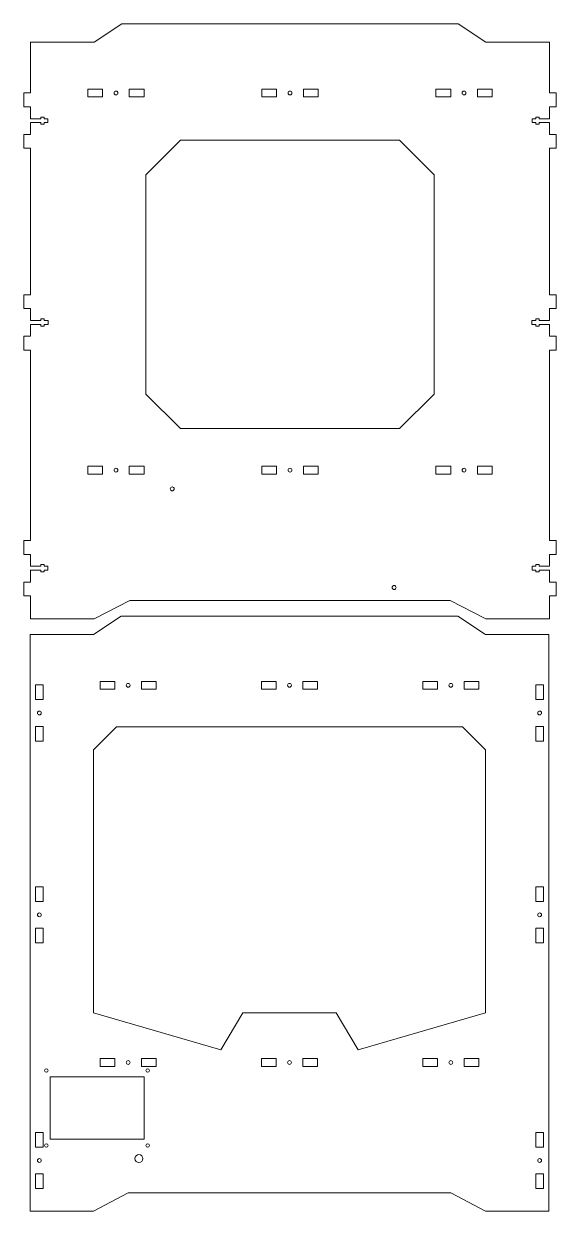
# Model space of a CAD drawing. Header units: millimetres. Extents: x -1068 to 310, y -963 to 347.
# Drawn here: x -1068 to -606, y -683 to 347 of the extents above; entities that cross this region are included whole.
import ezdxf

# ---------------------------------------------------------------- set-up
doc = ezdxf.new("R2010")
doc.units = ezdxf.units.MM
doc.header["$MEASUREMENT"] = 0
doc.layers.add('Layer 1', color=7, linetype='Continuous')

msp = doc.modelspace()

# ---------------------------------------------------------------- linework, layer by layer
at = {"layer": 'Layer 1', "lineweight": 9}
for points in [[(-1007.0009, 330.9995), (-1007.0009, 330.9995), (-983.0009, 346.9995), (-983.0009, 346.9995)], [(-983.0009, 346.9995), (-983.0009, 346.9995), (-837.0009, 346.9995), (-837.0009, 346.9995)], [(-691.0009, 346.9995), (-691.0009, 346.9995), (-837.0009, 346.9995), (-837.0009, 346.9995)], [(-667.0009, 330.9995), (-667.0009, 330.9995), (-691.0009, 346.9995), (-691.0009, 346.9995)], [(-1007.0009, 330.9995), (-1007.0009, 330.9995), (-1062.0009, 330.9995), (-1062.0009, 330.9995)], [(-1062.0009, 330.9995), (-1062.0009, 330.9995), (-1062.0009, 286.9995), (-1062.0009, 286.9995)], [(-612.0009, 330.9995), (-612.0009, 330.9995), (-667.0009, 330.9995), (-667.0009, 330.9995)], [(-612.0009, 286.9995), (-612.0009, 286.9995), (-612.0009, 330.9995), (-612.0009, 330.9995)], [(-1012.4009, 290.3995), (-1012.4009, 290.3995), (-1012.4009, 283.5995), (-1012.4009, 283.5995)], [(-661.6009, 283.5995), (-661.6009, 283.5995), (-661.6009, 290.3995), (-661.6009, 290.3995)], [(-1068.0009, 286.9995), (-1068.0009, 286.9995), (-1062.0009, 286.9995), (-1062.0009, 286.9995)], [(-1068.0009, 274.9995), (-1068.0009, 274.9995), (-1068.0009, 286.9995), (-1068.0009, 286.9995)], [(-606.0009, 286.9995), (-606.0009, 286.9995), (-612.0009, 286.9995), (-612.0009, 286.9995)], [(-606.0009, 274.9995), (-606.0009, 274.9995), (-606.0009, 286.9995), (-606.0009, 286.9995)], [(-1062.0009, 274.9995), (-1062.0009, 274.9995), (-1068.0009, 274.9995), (-1068.0009, 274.9995)], [(-1062.0009, 274.9995), (-1062.0009, 274.9995), (-1062.0009, 264.6495), (-1062.0009, 264.6495)], [(-612.0009, 274.9995), (-612.0009, 274.9995), (-612.0009, 264.6495), (-612.0009, 264.6495)], [(-612.0009, 274.9995), (-612.0009, 274.9995), (-606.0009, 274.9995), (-606.0009, 274.9995)], [(-1053.1305, 264.6495), (-1053.1305, 264.6495), (-1062.0009, 264.6495), (-1062.0009, 264.6495)], [(-1062.0009, 261.3495), (-1062.0009, 261.3495), (-1053.1305, 261.3495), (-1053.1305, 261.3495)], [(-1062.0009, 261.3495), (-1062.0009, 261.3495), (-1062.0009, 250.9995), (-1062.0009, 250.9995)], [(-1053.1305, 264.6495), (-1053.1305, 264.6495), (-1053.1305, 266.0995), (-1053.1305, 266.0995)], [(-1053.1305, 266.0995), (-1053.1305, 266.0995), (-1050.1305, 266.0995), (-1050.1305, 266.0995)], [(-1053.1305, 259.8995), (-1053.1305, 259.8995), (-1053.1305, 261.3495), (-1053.1305, 261.3495)], [(-1050.1305, 259.8995), (-1050.1305, 259.8995), (-1053.1305, 259.8995), (-1053.1305, 259.8995)], [(-1050.1305, 266.0995), (-1050.1305, 266.0995), (-1050.1305, 264.6495), (-1050.1305, 264.6495)], [(-1047.0009, 264.6495), (-1047.0009, 264.6495), (-1050.1305, 264.6495), (-1050.1305, 264.6495)], [(-1050.1305, 261.3495), (-1050.1305, 261.3495), (-1047.0009, 261.3495), (-1047.0009, 261.3495)], [(-1050.1305, 261.3495), (-1050.1305, 261.3495), (-1050.1305, 259.8995), (-1050.1305, 259.8995)], [(-1047.0009, 261.3495), (-1047.0009, 261.3495), (-1047.0009, 264.6495), (-1047.0009, 264.6495)], [(-627.0009, 261.3495), (-627.0009, 261.3495), (-627.0009, 264.6495), (-627.0009, 264.6495)], [(-627.0009, 264.6495), (-627.0009, 264.6495), (-623.8714, 264.6495), (-623.8714, 264.6495)], [(-623.8714, 261.3495), (-623.8714, 261.3495), (-627.0009, 261.3495), (-627.0009, 261.3495)], [(-623.8714, 266.0995), (-623.8714, 266.0995), (-623.8714, 264.6495), (-623.8714, 264.6495)], [(-620.8714, 266.0995), (-620.8714, 266.0995), (-623.8714, 266.0995), (-623.8714, 266.0995)], [(-623.8714, 261.3495), (-623.8714, 261.3495), (-623.8714, 259.8995), (-623.8714, 259.8995)], [(-623.8714, 259.8995), (-623.8714, 259.8995), (-620.8714, 259.8995), (-620.8714, 259.8995)], [(-620.8714, 264.6495), (-620.8714, 264.6495), (-620.8714, 266.0995), (-620.8714, 266.0995)], [(-620.8714, 264.6495), (-620.8714, 264.6495), (-612.0009, 264.6495), (-612.0009, 264.6495)], [(-612.0009, 261.3495), (-612.0009, 261.3495), (-620.8714, 261.3495), (-620.8714, 261.3495)], [(-620.8714, 259.8995), (-620.8714, 259.8995), (-620.8714, 261.3495), (-620.8714, 261.3495)], [(-612.0009, 261.3495), (-612.0009, 261.3495), (-612.0009, 250.9995), (-612.0009, 250.9995)], [(-1068.0009, 250.9995), (-1068.0009, 250.9995), (-1062.0009, 250.9995), (-1062.0009, 250.9995)], [(-1068.0009, 238.9995), (-1068.0009, 238.9995), (-1068.0009, 250.9995), (-1068.0009, 250.9995)], [(-606.0009, 250.9995), (-606.0009, 250.9995), (-612.0009, 250.9995), (-612.0009, 250.9995)], [(-606.0009, 238.9995), (-606.0009, 238.9995), (-606.0009, 250.9995), (-606.0009, 250.9995)], [(-1062.0009, 238.9995), (-1062.0009, 238.9995), (-1068.0009, 238.9995), (-1068.0009, 238.9995)], [(-1062.0009, 238.9995), (-1062.0009, 238.9995), (-1062.0009, 111.9995), (-1062.0009, 111.9995)], [(-612.0009, 238.9995), (-612.0009, 238.9995), (-612.0009, 111.9995), (-612.0009, 111.9995)], [(-612.0009, 238.9995), (-612.0009, 238.9995), (-606.0009, 238.9995), (-606.0009, 238.9995)], [(-1068.0009, 111.9995), (-1068.0009, 111.9995), (-1062.0009, 111.9995), (-1062.0009, 111.9995)], [(-1068.0009, 99.9995), (-1068.0009, 99.9995), (-1068.0009, 111.9995), (-1068.0009, 111.9995)], [(-606.0009, 111.9995), (-606.0009, 111.9995), (-612.0009, 111.9995), (-612.0009, 111.9995)], [(-606.0009, 99.9995), (-606.0009, 99.9995), (-606.0009, 111.9995), (-606.0009, 111.9995)], [(-1062.0009, 99.9995), (-1062.0009, 99.9995), (-1068.0009, 99.9995), (-1068.0009, 99.9995)], [(-1062.0009, 99.9995), (-1062.0009, 99.9995), (-1062.0009, 89.6495), (-1062.0009, 89.6495)], [(-612.0009, 99.9995), (-612.0009, 99.9995), (-612.0009, 89.6495), (-612.0009, 89.6495)], [(-612.0009, 99.9995), (-612.0009, 99.9995), (-606.0009, 99.9995), (-606.0009, 99.9995)], [(-1053.1305, 89.6495), (-1053.1305, 89.6495), (-1062.0009, 89.6495), (-1062.0009, 89.6495)], [(-1062.0009, 86.3495), (-1062.0009, 86.3495), (-1053.1305, 86.3495), (-1053.1305, 86.3495)], [(-1062.0009, 86.3495), (-1062.0009, 86.3495), (-1062.0009, 75.9995), (-1062.0009, 75.9995)], [(-1053.1305, 89.6495), (-1053.1305, 89.6495), (-1053.1305, 91.0995), (-1053.1305, 91.0995)], [(-1053.1305, 91.0995), (-1053.1305, 91.0995), (-1050.1305, 91.0995), (-1050.1305, 91.0995)], [(-1053.1305, 84.8995), (-1053.1305, 84.8995), (-1053.1305, 86.3495), (-1053.1305, 86.3495)], [(-1050.1305, 84.8995), (-1050.1305, 84.8995), (-1053.1305, 84.8995), (-1053.1305, 84.8995)], [(-1050.1305, 91.0995), (-1050.1305, 91.0995), (-1050.1305, 89.6495), (-1050.1305, 89.6495)], [(-1046.8857, 89.6495), (-1046.8857, 89.6495), (-1050.1305, 89.6495), (-1050.1305, 89.6495)], [(-1050.1305, 86.3495), (-1050.1305, 86.3495), (-1046.8875, 86.3495), (-1046.8875, 86.3495)], [(-1050.1305, 86.3495), (-1050.1305, 86.3495), (-1050.1305, 84.8995), (-1050.1305, 84.8995)], [(-1046.8875, 86.3495), (-1046.8875, 86.3495), (-1046.8857, 89.6495), (-1046.8857, 89.6495)], [(-627.1144, 86.3495), (-627.1144, 86.3495), (-627.1162, 89.6495), (-627.1162, 89.6495)], [(-627.1162, 89.6495), (-627.1162, 89.6495), (-623.8714, 89.6495), (-623.8714, 89.6495)], [(-623.8714, 86.3495), (-623.8714, 86.3495), (-627.1144, 86.3495), (-627.1144, 86.3495)], [(-623.8714, 91.0995), (-623.8714, 91.0995), (-623.8714, 89.6495), (-623.8714, 89.6495)], [(-620.8714, 91.0995), (-620.8714, 91.0995), (-623.8714, 91.0995), (-623.8714, 91.0995)], [(-623.8714, 86.3495), (-623.8714, 86.3495), (-623.8714, 84.8995), (-623.8714, 84.8995)], [(-623.8714, 84.8995), (-623.8714, 84.8995), (-620.8714, 84.8995), (-620.8714, 84.8995)], [(-620.8714, 89.6495), (-620.8714, 89.6495), (-620.8714, 91.0995), (-620.8714, 91.0995)], [(-620.8714, 89.6495), (-620.8714, 89.6495), (-612.0009, 89.6495), (-612.0009, 89.6495)], [(-612.0009, 86.3495), (-612.0009, 86.3495), (-620.8714, 86.3495), (-620.8714, 86.3495)], [(-620.8714, 84.8995), (-620.8714, 84.8995), (-620.8714, 86.3495), (-620.8714, 86.3495)], [(-612.0009, 86.3495), (-612.0009, 86.3495), (-612.0009, 75.9995), (-612.0009, 75.9995)], [(-1068.0009, 75.9995), (-1068.0009, 75.9995), (-1062.0009, 75.9995), (-1062.0009, 75.9995)], [(-1068.0009, 63.9995), (-1068.0009, 63.9995), (-1068.0009, 75.9995), (-1068.0009, 75.9995)], [(-606.0009, 75.9995), (-606.0009, 75.9995), (-612.0009, 75.9995), (-612.0009, 75.9995)], [(-606.0009, 63.9995), (-606.0009, 63.9995), (-606.0009, 75.9995), (-606.0009, 75.9995)], [(-1062.0009, 63.9995), (-1062.0009, 63.9995), (-1068.0009, 63.9995), (-1068.0009, 63.9995)], [(-1062.0009, -101.0005), (-1062.0009, -101.0005), (-1062.0009, 63.9995), (-1062.0009, 63.9995)], [(-612.0009, 63.9995), (-612.0009, 63.9995), (-612.0009, -101.0005), (-612.0009, -101.0005)], [(-612.0009, 63.9995), (-612.0009, 63.9995), (-612.0009, -101.0005), (-612.0009, -101.0005)], [(-612.0009, 63.9995), (-612.0009, 63.9995), (-606.0009, 63.9995), (-606.0009, 63.9995)], [(-1012.4009, -36.6005), (-1012.4009, -36.6005), (-1012.4009, -43.4005), (-1012.4009, -43.4005)], [(-661.6009, -43.4005), (-661.6009, -43.4005), (-661.6009, -36.6005), (-661.6009, -36.6005)], [(-612.0009, -40.0005), (-612.0009, -40.0005), (-612.0009, -101.0005), (-612.0009, -101.0005)], [(-1068.0009, -101.0005), (-1068.0009, -101.0005), (-1062.0009, -101.0005), (-1062.0009, -101.0005)], [(-1068.0009, -113.0005), (-1068.0009, -113.0005), (-1068.0009, -101.0005), (-1068.0009, -101.0005)], [(-612.0009, -101.0005), (-612.0009, -101.0005), (-606.0009, -101.0005), (-606.0009, -101.0005)], [(-606.0009, -113.0005), (-606.0009, -113.0005), (-606.0009, -101.0005), (-606.0009, -101.0005)], [(-1062.0009, -113.0005), (-1062.0009, -113.0005), (-1068.0009, -113.0005), (-1068.0009, -113.0005)], [(-1062.0009, -123.3505), (-1062.0009, -123.3505), (-1062.0009, -113.0005), (-1062.0009, -113.0005)], [(-612.0009, -113.0005), (-612.0009, -113.0005), (-612.0009, -123.3505), (-612.0009, -123.3505)], [(-612.0009, -113.0005), (-612.0009, -113.0005), (-606.0009, -113.0005), (-606.0009, -113.0005)], [(-1053.1305, -123.3505), (-1053.1305, -123.3505), (-1062.0009, -123.3505), (-1062.0009, -123.3505)], [(-1053.1305, -123.3505), (-1053.1305, -123.3505), (-1053.1305, -121.9005), (-1053.1305, -121.9005)], [(-1053.1305, -121.9005), (-1053.1305, -121.9005), (-1050.1305, -121.9005), (-1050.1305, -121.9005)], [(-1050.1305, -121.9005), (-1050.1305, -121.9005), (-1050.1305, -123.3505), (-1050.1305, -123.3505)], [(-1047.0009, -123.3505), (-1047.0009, -123.3505), (-1050.1305, -123.3505), (-1050.1305, -123.3505)], [(-1047.0009, -126.6505), (-1047.0009, -126.6505), (-1047.0009, -123.3505), (-1047.0009, -123.3505)], [(-627.0009, -126.6505), (-627.0009, -126.6505), (-627.0009, -123.3505), (-627.0009, -123.3505)], [(-627.0009, -123.3505), (-627.0009, -123.3505), (-623.8714, -123.3505), (-623.8714, -123.3505)], [(-623.8714, -121.9005), (-623.8714, -121.9005), (-623.8714, -123.3505), (-623.8714, -123.3505)], [(-620.8714, -121.9005), (-620.8714, -121.9005), (-623.8714, -121.9005), (-623.8714, -121.9005)], [(-620.8714, -123.3505), (-620.8714, -123.3505), (-620.8714, -121.9005), (-620.8714, -121.9005)], [(-620.8714, -123.3505), (-620.8714, -123.3505), (-612.0009, -123.3505), (-612.0009, -123.3505)], [(-1062.0009, -126.6505), (-1062.0009, -126.6505), (-1053.1305, -126.6505), (-1053.1305, -126.6505)], [(-1062.0009, -137.0005), (-1062.0009, -137.0005), (-1062.0009, -126.6505), (-1062.0009, -126.6505)], [(-1053.1305, -128.1005), (-1053.1305, -128.1005), (-1053.1305, -126.6505), (-1053.1305, -126.6505)], [(-1050.1305, -128.1005), (-1050.1305, -128.1005), (-1053.1305, -128.1005), (-1053.1305, -128.1005)], [(-1050.1305, -126.6505), (-1050.1305, -126.6505), (-1047.0009, -126.6505), (-1047.0009, -126.6505)], [(-1050.1305, -126.6505), (-1050.1305, -126.6505), (-1050.1305, -128.1005), (-1050.1305, -128.1005)], [(-623.8714, -126.6505), (-623.8714, -126.6505), (-627.0009, -126.6505), (-627.0009, -126.6505)], [(-623.8714, -126.6505), (-623.8714, -126.6505), (-623.8714, -128.1005), (-623.8714, -128.1005)], [(-623.8714, -128.1005), (-623.8714, -128.1005), (-620.8714, -128.1005), (-620.8714, -128.1005)], [(-612.0009, -126.6505), (-612.0009, -126.6505), (-620.8714, -126.6505), (-620.8714, -126.6505)], [(-620.8714, -128.1005), (-620.8714, -128.1005), (-620.8714, -126.6505), (-620.8714, -126.6505)], [(-612.0009, -126.6505), (-612.0009, -126.6505), (-612.0009, -137.0005), (-612.0009, -137.0005)], [(-1062.0009, -137.0005), (-1062.0009, -137.0005), (-1068.0009, -137.0005), (-1068.0009, -137.0005)], [(-1068.0009, -137.0005), (-1068.0009, -137.0005), (-1068.0009, -149.0005), (-1068.0009, -149.0005)], [(-612.0009, -137.0005), (-612.0009, -137.0005), (-606.0009, -137.0005), (-606.0009, -137.0005)], [(-606.0009, -137.0005), (-606.0009, -137.0005), (-606.0009, -149.0005), (-606.0009, -149.0005)], [(-1068.0009, -149.0005), (-1068.0009, -149.0005), (-1062.0009, -149.0005), (-1062.0009, -149.0005)], [(-1062.0009, -149.0005), (-1062.0009, -149.0005), (-1062.0009, -169.0005), (-1062.0009, -169.0005)], [(-1007.0009, -169.0005), (-1007.0009, -169.0005), (-976.0009, -153.0005), (-976.0009, -153.0005)], [(-976.0009, -153.0005), (-976.0009, -153.0005), (-837.0009, -153.0005), (-837.0009, -153.0005)], [(-698.0009, -153.0005), (-698.0009, -153.0005), (-837.0009, -153.0005), (-837.0009, -153.0005)], [(-667.0009, -169.0005), (-667.0009, -169.0005), (-698.0009, -153.0005), (-698.0009, -153.0005)], [(-612.0009, -169.0005), (-612.0009, -169.0005), (-612.0009, -149.0005), (-612.0009, -149.0005)], [(-606.0009, -149.0005), (-606.0009, -149.0005), (-612.0009, -149.0005), (-612.0009, -149.0005)], [(-1062.0009, -169.0005), (-1062.0009, -169.0005), (-1007.0009, -169.0005), (-1007.0009, -169.0005)], [(-667.0009, -169.0005), (-667.0009, -169.0005), (-612.0009, -169.0005), (-612.0009, -169.0005)], [(-987.4345, -262.5266), (-987.4345, -262.5266), (-1007.4345, -282.5266), (-1007.4345, -282.5266)], [(-987.4345, -262.5266), (-987.4345, -262.5266), (-1007.4345, -282.5266), (-1007.4345, -282.5266)], [(-987.4345, -262.5266), (-987.4345, -262.5266), (-687.4345, -262.5266), (-687.4345, -262.5266)], [(-667.4345, -282.5266), (-667.4345, -282.5266), (-687.4345, -262.5266), (-687.4345, -262.5266)], [(-1007.4345, -510.5201), (-1007.4345, -510.5201), (-1007.4345, -282.5266), (-1007.4345, -282.5266)], [(-667.4345, -282.5266), (-667.4345, -282.5266), (-667.4345, -510.5201), (-667.4345, -510.5201)], [(-1007.4345, -510.5201), (-1007.4345, -510.5201), (-896.8936, -542.5266), (-896.8936, -542.5266)], [(-896.8936, -542.5266), (-896.8936, -542.5266), (-878.0542, -510.5201), (-878.0542, -510.5201)], [(-878.0542, -510.5201), (-878.0542, -510.5201), (-837.4345, -510.5201), (-837.4345, -510.5201)], [(-796.8149, -510.5201), (-796.8149, -510.5201), (-837.4345, -510.5201), (-837.4345, -510.5201)], [(-777.9755, -542.5266), (-777.9755, -542.5266), (-796.8149, -510.5201), (-796.8149, -510.5201)], [(-667.4345, -510.5201), (-667.4345, -510.5201), (-777.9755, -542.5266), (-777.9755, -542.5266)]]:
    msp.add_open_spline(points, degree=3, dxfattribs=at)
for points, knots in [([(-1012.4009, 290.3995), (-1012.4009, 290.3995), (-1012.4009, 283.5995), (-1012.4009, 283.5995), (-1012.4009, 283.5995), (-1012.4009, 283.5995), (-999.6009, 283.5995), (-999.6009, 283.5995), (-999.6009, 283.5995), (-999.6009, 283.5995), (-999.6009, 290.3995), (-999.6009, 290.3995), (-999.6009, 290.3995), (-999.6009, 290.3995), (-1012.4009, 290.3995), (-1012.4009, 290.3995)], [0, 0, 0, 0, 0.2, 0.2, 0.2, 0.2, 0.4, 0.4, 0.4, 0.4, 0.6, 0.6, 0.6, 0.6, 1, 1, 1, 1]), ([(-988.0009, 288.6495), (-988.9122, 288.6495), (-989.6509, 287.9108), (-989.6509, 286.9995), (-989.6509, 286.9995), (-989.6509, 286.0883), (-988.9122, 285.3495), (-988.0009, 285.3495), (-988.0009, 285.3495), (-987.0897, 285.3495), (-986.3509, 286.0882), (-986.3509, 286.9995), (-986.3509, 286.9995), (-986.3509, 287.9108), (-987.0897, 288.6495), (-988.0009, 288.6495)], [0, 0, 0, 0, 0.2, 0.2, 0.2, 0.2, 0.4, 0.4, 0.4, 0.4, 0.6, 0.6, 0.6, 0.6, 1, 1, 1, 1]), ([(-976.4009, 290.3995), (-976.4009, 290.3995), (-976.4009, 283.5995), (-976.4009, 283.5995), (-976.4009, 283.5995), (-976.4009, 283.5995), (-963.6009, 283.5995), (-963.6009, 283.5995), (-963.6009, 283.5995), (-963.6009, 283.5995), (-963.6009, 290.3995), (-963.6009, 290.3995), (-963.6009, 290.3995), (-963.6009, 290.3995), (-976.4009, 290.3995), (-976.4009, 290.3995)], [0, 0, 0, 0, 0.2, 0.2, 0.2, 0.2, 0.4, 0.4, 0.4, 0.4, 0.6, 0.6, 0.6, 0.6, 1, 1, 1, 1]), ([(-861.4009, 290.3995), (-861.4009, 290.3995), (-861.4009, 283.5995), (-861.4009, 283.5995), (-861.4009, 283.5995), (-861.4009, 283.5995), (-848.6009, 283.5995), (-848.6009, 283.5995), (-848.6009, 283.5995), (-848.6009, 283.5995), (-848.6009, 290.3995), (-848.6009, 290.3995), (-848.6009, 290.3995), (-848.6009, 290.3995), (-861.4009, 290.3995), (-861.4009, 290.3995)], [0, 0, 0, 0, 0.2, 0.2, 0.2, 0.2, 0.4, 0.4, 0.4, 0.4, 0.6, 0.6, 0.6, 0.6, 1, 1, 1, 1]), ([(-837.0009, 288.6495), (-837.9122, 288.6495), (-838.6509, 287.9108), (-838.6509, 286.9995), (-838.6509, 286.9995), (-838.6509, 286.0883), (-837.9122, 285.3495), (-837.0009, 285.3495), (-837.0009, 285.3495), (-836.0897, 285.3495), (-835.3509, 286.0882), (-835.3509, 286.9995), (-835.3509, 286.9995), (-835.3509, 287.9108), (-836.0897, 288.6495), (-837.0009, 288.6495)], [0, 0, 0, 0, 0.2, 0.2, 0.2, 0.2, 0.4, 0.4, 0.4, 0.4, 0.6, 0.6, 0.6, 0.6, 1, 1, 1, 1]), ([(-825.4009, 290.3995), (-825.4009, 290.3995), (-825.4009, 283.5995), (-825.4009, 283.5995), (-825.4009, 283.5995), (-825.4009, 283.5995), (-812.6009, 283.5995), (-812.6009, 283.5995), (-812.6009, 283.5995), (-812.6009, 283.5995), (-812.6009, 290.3995), (-812.6009, 290.3995), (-812.6009, 290.3995), (-812.6009, 290.3995), (-825.4009, 290.3995), (-825.4009, 290.3995)], [0, 0, 0, 0, 0.2, 0.2, 0.2, 0.2, 0.4, 0.4, 0.4, 0.4, 0.6, 0.6, 0.6, 0.6, 1, 1, 1, 1]), ([(-710.4009, 290.3995), (-710.4009, 290.3995), (-710.4009, 283.5995), (-710.4009, 283.5995), (-710.4009, 283.5995), (-710.4009, 283.5995), (-697.6009, 283.5995), (-697.6009, 283.5995), (-697.6009, 283.5995), (-697.6009, 283.5995), (-697.6009, 290.3995), (-697.6009, 290.3995), (-697.6009, 290.3995), (-697.6009, 290.3995), (-710.4009, 290.3995), (-710.4009, 290.3995)], [0, 0, 0, 0, 0.2, 0.2, 0.2, 0.2, 0.4, 0.4, 0.4, 0.4, 0.6, 0.6, 0.6, 0.6, 1, 1, 1, 1]), ([(-686.0009, 288.6495), (-686.9122, 288.6495), (-687.6509, 287.9108), (-687.6509, 286.9995), (-687.6509, 286.9995), (-687.6509, 286.0883), (-686.9122, 285.3495), (-686.0009, 285.3495), (-686.0009, 285.3495), (-685.0897, 285.3495), (-684.3509, 286.0882), (-684.3509, 286.9995), (-684.3509, 286.9995), (-684.3509, 287.9108), (-685.0897, 288.6495), (-686.0009, 288.6495)], [0, 0, 0, 0, 0.2, 0.2, 0.2, 0.2, 0.4, 0.4, 0.4, 0.4, 0.6, 0.6, 0.6, 0.6, 1, 1, 1, 1]), ([(-674.4009, 290.3995), (-674.4009, 290.3995), (-674.4009, 283.5995), (-674.4009, 283.5995), (-674.4009, 283.5995), (-674.4009, 283.5995), (-661.6009, 283.5995), (-661.6009, 283.5995), (-661.6009, 283.5995), (-661.6009, 283.5995), (-661.6009, 290.3995), (-661.6009, 290.3995), (-661.6009, 290.3995), (-661.6009, 290.3995), (-674.4009, 290.3995), (-674.4009, 290.3995)], [0, 0, 0, 0, 0.2, 0.2, 0.2, 0.2, 0.4, 0.4, 0.4, 0.4, 0.6, 0.6, 0.6, 0.6, 1, 1, 1, 1]), ([(-962.0009, 25.9995), (-962.0009, 25.9995), (-932.0009, -4.0005), (-932.0009, -4.0005), (-932.0009, -4.0005), (-932.0009, -4.0005), (-742.0009, -4.0005), (-742.0009, -4.0005), (-742.0009, -4.0005), (-742.0009, -4.0005), (-712.0009, 25.9995), (-712.0009, 25.9995), (-712.0009, 25.9995), (-712.0009, 25.9995), (-712.0009, 215.9995), (-712.0009, 215.9995), (-712.0009, 215.9995), (-712.0009, 215.9995), (-742.0009, 245.9995), (-742.0009, 245.9995), (-742.0009, 245.9995), (-742.0009, 245.9995), (-932.0009, 245.9995), (-932.0009, 245.9995), (-932.0009, 245.9995), (-932.0009, 245.9995), (-962.0009, 215.9995), (-962.0009, 215.9995), (-962.0009, 215.9995), (-962.0009, 215.9995), (-962.0009, 25.9995), (-962.0009, 25.9995)], [0, 0, 0, 0, 0.111111111, 0.111111111, 0.111111111, 0.111111111, 0.222222222, 0.222222222, 0.222222222, 0.222222222, 0.333333333, 0.333333333, 0.333333333, 0.333333333, 0.444444444, 0.444444444, 0.444444444, 0.444444444, 0.555555556, 0.555555556, 0.555555556, 0.555555556, 0.666666667, 0.666666667, 0.666666667, 0.666666667, 0.777777778, 0.777777778, 0.777777778, 0.777777778, 1, 1, 1, 1]), ([(-1012.4009, -36.6005), (-1012.4009, -36.6005), (-1012.4009, -43.4005), (-1012.4009, -43.4005), (-1012.4009, -43.4005), (-1012.4009, -43.4005), (-999.6009, -43.4005), (-999.6009, -43.4005), (-999.6009, -43.4005), (-999.6009, -43.4005), (-999.6009, -36.6005), (-999.6009, -36.6005), (-999.6009, -36.6005), (-999.6009, -36.6005), (-1012.4009, -36.6005), (-1012.4009, -36.6005)], [0, 0, 0, 0, 0.2, 0.2, 0.2, 0.2, 0.4, 0.4, 0.4, 0.4, 0.6, 0.6, 0.6, 0.6, 1, 1, 1, 1]), ([(-988.0009, -38.3505), (-988.9122, -38.3505), (-989.6509, -39.0892), (-989.6509, -40.0005), (-989.6509, -40.0005), (-989.6509, -40.9117), (-988.9122, -41.6505), (-988.0009, -41.6505), (-988.0009, -41.6505), (-987.0897, -41.6505), (-986.3509, -40.9118), (-986.3509, -40.0005), (-986.3509, -40.0005), (-986.3509, -39.0892), (-987.0897, -38.3505), (-988.0009, -38.3505)], [0, 0, 0, 0, 0.2, 0.2, 0.2, 0.2, 0.4, 0.4, 0.4, 0.4, 0.6, 0.6, 0.6, 0.6, 1, 1, 1, 1]), ([(-976.4009, -36.6005), (-976.4009, -36.6005), (-976.4009, -43.4005), (-976.4009, -43.4005), (-976.4009, -43.4005), (-976.4009, -43.4005), (-963.6009, -43.4005), (-963.6009, -43.4005), (-963.6009, -43.4005), (-963.6009, -43.4005), (-963.6009, -36.6005), (-963.6009, -36.6005), (-963.6009, -36.6005), (-963.6009, -36.6005), (-976.4009, -36.6005), (-976.4009, -36.6005)], [0, 0, 0, 0, 0.2, 0.2, 0.2, 0.2, 0.4, 0.4, 0.4, 0.4, 0.6, 0.6, 0.6, 0.6, 1, 1, 1, 1]), ([(-861.4009, -36.6005), (-861.4009, -36.6005), (-861.4009, -43.4005), (-861.4009, -43.4005), (-861.4009, -43.4005), (-861.4009, -43.4005), (-848.6009, -43.4005), (-848.6009, -43.4005), (-848.6009, -43.4005), (-848.6009, -43.4005), (-848.6009, -36.6005), (-848.6009, -36.6005), (-848.6009, -36.6005), (-848.6009, -36.6005), (-861.4009, -36.6005), (-861.4009, -36.6005)], [0, 0, 0, 0, 0.2, 0.2, 0.2, 0.2, 0.4, 0.4, 0.4, 0.4, 0.6, 0.6, 0.6, 0.6, 1, 1, 1, 1]), ([(-837.0009, -38.3505), (-837.9122, -38.3505), (-838.6509, -39.0892), (-838.6509, -40.0005), (-838.6509, -40.0005), (-838.6509, -40.9117), (-837.9122, -41.6505), (-837.0009, -41.6505), (-837.0009, -41.6505), (-836.0897, -41.6505), (-835.3509, -40.9118), (-835.3509, -40.0005), (-835.3509, -40.0005), (-835.3509, -39.0892), (-836.0897, -38.3505), (-837.0009, -38.3505)], [0, 0, 0, 0, 0.2, 0.2, 0.2, 0.2, 0.4, 0.4, 0.4, 0.4, 0.6, 0.6, 0.6, 0.6, 1, 1, 1, 1]), ([(-825.4009, -36.6005), (-825.4009, -36.6005), (-825.4009, -43.4005), (-825.4009, -43.4005), (-825.4009, -43.4005), (-825.4009, -43.4005), (-812.6009, -43.4005), (-812.6009, -43.4005), (-812.6009, -43.4005), (-812.6009, -43.4005), (-812.6009, -36.6005), (-812.6009, -36.6005), (-812.6009, -36.6005), (-812.6009, -36.6005), (-825.4009, -36.6005), (-825.4009, -36.6005)], [0, 0, 0, 0, 0.2, 0.2, 0.2, 0.2, 0.4, 0.4, 0.4, 0.4, 0.6, 0.6, 0.6, 0.6, 1, 1, 1, 1]), ([(-710.4009, -36.6005), (-710.4009, -36.6005), (-710.4009, -43.4005), (-710.4009, -43.4005), (-710.4009, -43.4005), (-710.4009, -43.4005), (-697.6009, -43.4005), (-697.6009, -43.4005), (-697.6009, -43.4005), (-697.6009, -43.4005), (-697.6009, -36.6005), (-697.6009, -36.6005), (-697.6009, -36.6005), (-697.6009, -36.6005), (-710.4009, -36.6005), (-710.4009, -36.6005)], [0, 0, 0, 0, 0.2, 0.2, 0.2, 0.2, 0.4, 0.4, 0.4, 0.4, 0.6, 0.6, 0.6, 0.6, 1, 1, 1, 1]), ([(-686.0009, -38.3505), (-686.9122, -38.3505), (-687.6509, -39.0892), (-687.6509, -40.0005), (-687.6509, -40.0005), (-687.6509, -40.9117), (-686.9122, -41.6505), (-686.0009, -41.6505), (-686.0009, -41.6505), (-685.0897, -41.6505), (-684.3509, -40.9118), (-684.3509, -40.0005), (-684.3509, -40.0005), (-684.3509, -39.0892), (-685.0897, -38.3505), (-686.0009, -38.3505)], [0, 0, 0, 0, 0.2, 0.2, 0.2, 0.2, 0.4, 0.4, 0.4, 0.4, 0.6, 0.6, 0.6, 0.6, 1, 1, 1, 1]), ([(-674.4009, -36.6005), (-674.4009, -36.6005), (-674.4009, -43.4005), (-674.4009, -43.4005), (-674.4009, -43.4005), (-674.4009, -43.4005), (-661.6009, -43.4005), (-661.6009, -43.4005), (-661.6009, -43.4005), (-661.6009, -43.4005), (-661.6009, -36.6005), (-661.6009, -36.6005), (-661.6009, -36.6005), (-661.6009, -36.6005), (-674.4009, -36.6005), (-674.4009, -36.6005)], [0, 0, 0, 0, 0.2, 0.2, 0.2, 0.2, 0.4, 0.4, 0.4, 0.4, 0.6, 0.6, 0.6, 0.6, 1, 1, 1, 1]), ([(-939.1897, -54.4984), (-940.1562, -54.4984), (-940.9397, -55.2819), (-940.9397, -56.2484), (-940.9397, -56.2484), (-940.9397, -57.2149), (-940.1562, -57.9984), (-939.1897, -57.9984), (-939.1897, -57.9984), (-938.2232, -57.9985), (-937.4397, -57.215), (-937.4397, -56.2485), (-937.4397, -56.2485), (-937.4397, -55.282), (-938.2232, -54.4985), (-939.1897, -54.4984)], [0, 0, 0, 0, 0.2, 0.2, 0.2, 0.2, 0.4, 0.4, 0.4, 0.4, 0.6, 0.6, 0.6, 0.6, 1, 1, 1, 1]), ([(-746.6897, -139.9984), (-747.6562, -139.9984), (-748.4397, -140.7819), (-748.4397, -141.7484), (-748.4397, -141.7484), (-748.4397, -142.7149), (-747.6562, -143.4984), (-746.6897, -143.4984), (-746.6897, -143.4984), (-745.7232, -143.4985), (-744.9397, -142.715), (-744.9397, -141.7485), (-744.9397, -141.7485), (-744.9397, -140.782), (-745.7232, -139.9985), (-746.6897, -139.9984)], [0, 0, 0, 0, 0.2, 0.2, 0.2, 0.2, 0.4, 0.4, 0.4, 0.4, 0.6, 0.6, 0.6, 0.6, 1, 1, 1, 1]), ([(-1062.4345, -182.5266), (-1062.4345, -182.5266), (-1062.4345, -682.5266), (-1062.4345, -682.5266), (-1062.4345, -682.5266), (-1062.4345, -682.5266), (-1007.4345, -682.5266), (-1007.4345, -682.5266), (-1007.4345, -682.5266), (-1007.4345, -682.5266), (-977.4345, -666.5266), (-977.4345, -666.5266), (-977.4345, -666.5266), (-977.4345, -666.5266), (-837.4345, -666.5266), (-837.4345, -666.5266), (-837.4345, -666.5266), (-837.4345, -666.5266), (-697.4345, -666.5266), (-697.4345, -666.5266), (-697.4345, -666.5266), (-697.4345, -666.5266), (-667.4345, -682.5266), (-667.4345, -682.5266), (-667.4345, -682.5266), (-667.4345, -682.5266), (-612.4345, -682.5266), (-612.4345, -682.5266), (-612.4345, -682.5266), (-612.4345, -682.5266), (-612.4345, -182.5266), (-612.4345, -182.5266), (-612.4345, -182.5266), (-612.4345, -182.5266), (-667.4345, -182.5266), (-667.4345, -182.5266), (-667.4345, -182.5266), (-667.4345, -182.5266), (-691.4345, -166.5266), (-691.4345, -166.5266), (-691.4345, -166.5266), (-691.4345, -166.5266), (-837.4345, -166.5266), (-837.4345, -166.5266), (-837.4345, -166.5266), (-837.4345, -166.5266), (-983.4345, -166.5266), (-983.4345, -166.5266), (-983.4345, -166.5266), (-983.4345, -166.5266), (-1007.4345, -182.5266), (-1007.4345, -182.5266), (-1007.4345, -182.5266), (-1007.4345, -182.5266), (-1062.4345, -182.5266), (-1062.4345, -182.5266)], [0, 0, 0, 0, 0.066666667, 0.066666667, 0.066666667, 0.066666667, 0.133333333, 0.133333333, 0.133333333, 0.133333333, 0.2, 0.2, 0.2, 0.2, 0.266666667, 0.266666667, 0.266666667, 0.266666667, 0.333333333, 0.333333333, 0.333333333, 0.333333333, 0.4, 0.4, 0.4, 0.4, 0.466666667, 0.466666667, 0.466666667, 0.466666667, 0.533333333, 0.533333333, 0.533333333, 0.533333333, 0.6, 0.6, 0.6, 0.6, 0.666666667, 0.666666667, 0.666666667, 0.666666667, 0.733333333, 0.733333333, 0.733333333, 0.733333333, 0.8, 0.8, 0.8, 0.8, 0.866666667, 0.866666667, 0.866666667, 0.866666667, 1, 1, 1, 1]), ([(-1057.8345, -238.9266), (-1057.8345, -238.9266), (-1051.0345, -238.9266), (-1051.0345, -238.9266), (-1051.0345, -238.9266), (-1051.0345, -238.9266), (-1051.0345, -226.1266), (-1051.0345, -226.1266), (-1051.0345, -226.1266), (-1051.0345, -226.1266), (-1057.8345, -226.1266), (-1057.8345, -226.1266), (-1057.8345, -226.1266), (-1057.8345, -226.1266), (-1057.8345, -238.9266), (-1057.8345, -238.9266)], [0, 0, 0, 0, 0.2, 0.2, 0.2, 0.2, 0.4, 0.4, 0.4, 0.4, 0.6, 0.6, 0.6, 0.6, 1, 1, 1, 1]), ([(-1001.8345, -223.1266), (-1001.8345, -223.1266), (-1001.8345, -229.9266), (-1001.8345, -229.9266), (-1001.8345, -229.9266), (-1001.8345, -229.9266), (-989.0345, -229.9266), (-989.0345, -229.9266), (-989.0345, -229.9266), (-989.0345, -229.9266), (-989.0345, -223.1266), (-989.0345, -223.1266), (-989.0345, -223.1266), (-989.0345, -223.1266), (-1001.8345, -223.1266), (-1001.8345, -223.1266)], [0, 0, 0, 0, 0.2, 0.2, 0.2, 0.2, 0.4, 0.4, 0.4, 0.4, 0.6, 0.6, 0.6, 0.6, 1, 1, 1, 1]), ([(-975.7845, -226.5266), (-975.7845, -225.6153), (-976.5233, -224.8766), (-977.4345, -224.8766), (-977.4345, -224.8766), (-978.3458, -224.8766), (-979.0845, -225.6153), (-979.0845, -226.5266), (-979.0845, -226.5266), (-979.0845, -227.4379), (-978.3458, -228.1766), (-977.4346, -228.1766), (-977.4346, -228.1766), (-976.5233, -228.1766), (-975.7846, -227.4379), (-975.7845, -226.5266)], [0, 0, 0, 0, 0.2, 0.2, 0.2, 0.2, 0.4, 0.4, 0.4, 0.4, 0.6, 0.6, 0.6, 0.6, 1, 1, 1, 1]), ([(-965.8345, -223.1266), (-965.8345, -223.1266), (-965.8345, -229.9266), (-965.8345, -229.9266), (-965.8345, -229.9266), (-965.8345, -229.9266), (-953.0345, -229.9266), (-953.0345, -229.9266), (-953.0345, -229.9266), (-953.0345, -229.9266), (-953.0345, -223.1266), (-953.0345, -223.1266), (-953.0345, -223.1266), (-953.0345, -223.1266), (-965.8345, -223.1266), (-965.8345, -223.1266)], [0, 0, 0, 0, 0.2, 0.2, 0.2, 0.2, 0.4, 0.4, 0.4, 0.4, 0.6, 0.6, 0.6, 0.6, 1, 1, 1, 1]), ([(-861.8345, -223.1266), (-861.8345, -223.1266), (-861.8345, -229.9266), (-861.8345, -229.9266), (-861.8345, -229.9266), (-861.8345, -229.9266), (-849.0345, -229.9266), (-849.0345, -229.9266), (-849.0345, -229.9266), (-849.0345, -229.9266), (-849.0345, -223.1266), (-849.0345, -223.1266), (-849.0345, -223.1266), (-849.0345, -223.1266), (-861.8345, -223.1266), (-861.8345, -223.1266)], [0, 0, 0, 0, 0.2, 0.2, 0.2, 0.2, 0.4, 0.4, 0.4, 0.4, 0.6, 0.6, 0.6, 0.6, 1, 1, 1, 1]), ([(-835.7845, -226.5266), (-835.7845, -225.6153), (-836.5233, -224.8766), (-837.4345, -224.8766), (-837.4345, -224.8766), (-838.3458, -224.8766), (-839.0845, -225.6153), (-839.0845, -226.5266), (-839.0845, -226.5266), (-839.0845, -227.4379), (-838.3458, -228.1766), (-837.4346, -228.1766), (-837.4346, -228.1766), (-836.5233, -228.1766), (-835.7845, -227.4379), (-835.7845, -226.5266)], [0, 0, 0, 0, 0.2, 0.2, 0.2, 0.2, 0.4, 0.4, 0.4, 0.4, 0.6, 0.6, 0.6, 0.6, 1, 1, 1, 1]), ([(-825.8345, -223.1266), (-825.8345, -223.1266), (-825.8345, -229.9266), (-825.8345, -229.9266), (-825.8345, -229.9266), (-825.8345, -229.9266), (-813.0345, -229.9266), (-813.0345, -229.9266), (-813.0345, -229.9266), (-813.0345, -229.9266), (-813.0345, -223.1266), (-813.0345, -223.1266), (-813.0345, -223.1266), (-813.0345, -223.1266), (-825.8345, -223.1266), (-825.8345, -223.1266)], [0, 0, 0, 0, 0.2, 0.2, 0.2, 0.2, 0.4, 0.4, 0.4, 0.4, 0.6, 0.6, 0.6, 0.6, 1, 1, 1, 1]), ([(-721.8345, -223.1266), (-721.8345, -223.1266), (-721.8345, -229.9266), (-721.8345, -229.9266), (-721.8345, -229.9266), (-721.8345, -229.9266), (-709.0345, -229.9266), (-709.0345, -229.9266), (-709.0345, -229.9266), (-709.0345, -229.9266), (-709.0345, -223.1266), (-709.0345, -223.1266), (-709.0345, -223.1266), (-709.0345, -223.1266), (-721.8345, -223.1266), (-721.8345, -223.1266)], [0, 0, 0, 0, 0.2, 0.2, 0.2, 0.2, 0.4, 0.4, 0.4, 0.4, 0.6, 0.6, 0.6, 0.6, 1, 1, 1, 1]), ([(-695.7845, -226.5266), (-695.7845, -225.6153), (-696.5233, -224.8766), (-697.4345, -224.8766), (-697.4345, -224.8766), (-698.3458, -224.8766), (-699.0845, -225.6153), (-699.0845, -226.5266), (-699.0845, -226.5266), (-699.0845, -227.4379), (-698.3458, -228.1766), (-697.4346, -228.1766), (-697.4346, -228.1766), (-696.5233, -228.1766), (-695.7846, -227.4379), (-695.7845, -226.5266)], [0, 0, 0, 0, 0.2, 0.2, 0.2, 0.2, 0.4, 0.4, 0.4, 0.4, 0.6, 0.6, 0.6, 0.6, 1, 1, 1, 1]), ([(-685.8345, -223.1266), (-685.8345, -223.1266), (-685.8345, -229.9266), (-685.8345, -229.9266), (-685.8345, -229.9266), (-685.8345, -229.9266), (-673.0345, -229.9266), (-673.0345, -229.9266), (-673.0345, -229.9266), (-673.0345, -229.9266), (-673.0345, -223.1266), (-673.0345, -223.1266), (-673.0345, -223.1266), (-673.0345, -223.1266), (-685.8345, -223.1266), (-685.8345, -223.1266)], [0, 0, 0, 0, 0.2, 0.2, 0.2, 0.2, 0.4, 0.4, 0.4, 0.4, 0.6, 0.6, 0.6, 0.6, 1, 1, 1, 1]), ([(-617.0345, -238.9266), (-617.0345, -238.9266), (-623.8345, -238.9266), (-623.8345, -238.9266), (-623.8345, -238.9266), (-623.8345, -238.9266), (-623.8345, -226.1266), (-623.8345, -226.1266), (-623.8345, -226.1266), (-623.8345, -226.1266), (-617.0345, -226.1266), (-617.0345, -226.1266), (-617.0345, -226.1266), (-617.0345, -226.1266), (-617.0345, -238.9266), (-617.0345, -238.9266)], [0, 0, 0, 0, 0.2, 0.2, 0.2, 0.2, 0.4, 0.4, 0.4, 0.4, 0.6, 0.6, 0.6, 0.6, 1, 1, 1, 1]), ([(-1052.7845, -250.5266), (-1052.7845, -249.6153), (-1053.5233, -248.8766), (-1054.4345, -248.8766), (-1054.4345, -248.8766), (-1055.3458, -248.8766), (-1056.0845, -249.6153), (-1056.0845, -250.5266), (-1056.0845, -250.5266), (-1056.0845, -251.4379), (-1055.3458, -252.1766), (-1054.4346, -252.1766), (-1054.4346, -252.1766), (-1053.5233, -252.1766), (-1052.7845, -251.4379), (-1052.7845, -250.5266)], [0, 0, 0, 0, 0.2, 0.2, 0.2, 0.2, 0.4, 0.4, 0.4, 0.4, 0.6, 0.6, 0.6, 0.6, 1, 1, 1, 1]), ([(-618.7845, -250.5266), (-618.7845, -249.6153), (-619.5233, -248.8766), (-620.4345, -248.8766), (-620.4345, -248.8766), (-621.3458, -248.8766), (-622.0845, -249.6153), (-622.0845, -250.5266), (-622.0845, -250.5266), (-622.0845, -251.4379), (-621.3458, -252.1766), (-620.4346, -252.1766), (-620.4346, -252.1766), (-619.5233, -252.1766), (-618.7845, -251.4379), (-618.7845, -250.5266)], [0, 0, 0, 0, 0.2, 0.2, 0.2, 0.2, 0.4, 0.4, 0.4, 0.4, 0.6, 0.6, 0.6, 0.6, 1, 1, 1, 1]), ([(-1057.8345, -274.9266), (-1057.8345, -274.9266), (-1051.0345, -274.9266), (-1051.0345, -274.9266), (-1051.0345, -274.9266), (-1051.0345, -274.9266), (-1051.0345, -262.1266), (-1051.0345, -262.1266), (-1051.0345, -262.1266), (-1051.0345, -262.1266), (-1057.8345, -262.1266), (-1057.8345, -262.1266), (-1057.8345, -262.1266), (-1057.8345, -262.1266), (-1057.8345, -274.9266), (-1057.8345, -274.9266)], [0, 0, 0, 0, 0.2, 0.2, 0.2, 0.2, 0.4, 0.4, 0.4, 0.4, 0.6, 0.6, 0.6, 0.6, 1, 1, 1, 1]), ([(-617.0345, -274.9266), (-617.0345, -274.9266), (-623.8345, -274.9266), (-623.8345, -274.9266), (-623.8345, -274.9266), (-623.8345, -274.9266), (-623.8345, -262.1266), (-623.8345, -262.1266), (-623.8345, -262.1266), (-623.8345, -262.1266), (-617.0345, -262.1266), (-617.0345, -262.1266), (-617.0345, -262.1266), (-617.0345, -262.1266), (-617.0345, -274.9266), (-617.0345, -274.9266)], [0, 0, 0, 0, 0.2, 0.2, 0.2, 0.2, 0.4, 0.4, 0.4, 0.4, 0.6, 0.6, 0.6, 0.6, 1, 1, 1, 1]), ([(-1057.8345, -413.9266), (-1057.8345, -413.9266), (-1051.0345, -413.9266), (-1051.0345, -413.9266), (-1051.0345, -413.9266), (-1051.0345, -413.9266), (-1051.0345, -401.1266), (-1051.0345, -401.1266), (-1051.0345, -401.1266), (-1051.0345, -401.1266), (-1057.8345, -401.1266), (-1057.8345, -401.1266), (-1057.8345, -401.1266), (-1057.8345, -401.1266), (-1057.8345, -413.9266), (-1057.8345, -413.9266)], [0, 0, 0, 0, 0.2, 0.2, 0.2, 0.2, 0.4, 0.4, 0.4, 0.4, 0.6, 0.6, 0.6, 0.6, 1, 1, 1, 1]), ([(-617.0345, -413.9266), (-617.0345, -413.9266), (-623.8345, -413.9266), (-623.8345, -413.9266), (-623.8345, -413.9266), (-623.8345, -413.9266), (-623.8345, -401.1266), (-623.8345, -401.1266), (-623.8345, -401.1266), (-623.8345, -401.1266), (-617.0345, -401.1266), (-617.0345, -401.1266), (-617.0345, -401.1266), (-617.0345, -401.1266), (-617.0345, -413.9266), (-617.0345, -413.9266)], [0, 0, 0, 0, 0.2, 0.2, 0.2, 0.2, 0.4, 0.4, 0.4, 0.4, 0.6, 0.6, 0.6, 0.6, 1, 1, 1, 1]), ([(-1052.7845, -425.5266), (-1052.7845, -424.6153), (-1053.5233, -423.8766), (-1054.4345, -423.8766), (-1054.4345, -423.8766), (-1055.3458, -423.8766), (-1056.0845, -424.6153), (-1056.0845, -425.5266), (-1056.0845, -425.5266), (-1056.0845, -426.4379), (-1055.3458, -427.1766), (-1054.4346, -427.1766), (-1054.4346, -427.1766), (-1053.5233, -427.1766), (-1052.7845, -426.4379), (-1052.7845, -425.5266)], [0, 0, 0, 0, 0.2, 0.2, 0.2, 0.2, 0.4, 0.4, 0.4, 0.4, 0.6, 0.6, 0.6, 0.6, 1, 1, 1, 1]), ([(-618.7845, -425.5266), (-618.7845, -424.6153), (-619.5233, -423.8766), (-620.4345, -423.8766), (-620.4345, -423.8766), (-621.3458, -423.8766), (-622.0845, -424.6153), (-622.0845, -425.5266), (-622.0845, -425.5266), (-622.0845, -426.4379), (-621.3458, -427.1766), (-620.4346, -427.1766), (-620.4346, -427.1766), (-619.5233, -427.1766), (-618.7845, -426.4379), (-618.7845, -425.5266)], [0, 0, 0, 0, 0.2, 0.2, 0.2, 0.2, 0.4, 0.4, 0.4, 0.4, 0.6, 0.6, 0.6, 0.6, 1, 1, 1, 1]), ([(-1057.8345, -449.9266), (-1057.8345, -449.9266), (-1051.0345, -449.9266), (-1051.0345, -449.9266), (-1051.0345, -449.9266), (-1051.0345, -449.9266), (-1051.0345, -437.1266), (-1051.0345, -437.1266), (-1051.0345, -437.1266), (-1051.0345, -437.1266), (-1057.8345, -437.1266), (-1057.8345, -437.1266), (-1057.8345, -437.1266), (-1057.8345, -437.1266), (-1057.8345, -449.9266), (-1057.8345, -449.9266)], [0, 0, 0, 0, 0.2, 0.2, 0.2, 0.2, 0.4, 0.4, 0.4, 0.4, 0.6, 0.6, 0.6, 0.6, 1, 1, 1, 1]), ([(-617.0345, -449.9266), (-617.0345, -449.9266), (-623.8345, -449.9266), (-623.8345, -449.9266), (-623.8345, -449.9266), (-623.8345, -449.9266), (-623.8345, -437.1266), (-623.8345, -437.1266), (-623.8345, -437.1266), (-623.8345, -437.1266), (-617.0345, -437.1266), (-617.0345, -437.1266), (-617.0345, -437.1266), (-617.0345, -437.1266), (-617.0345, -449.9266), (-617.0345, -449.9266)], [0, 0, 0, 0, 0.2, 0.2, 0.2, 0.2, 0.4, 0.4, 0.4, 0.4, 0.6, 0.6, 0.6, 0.6, 1, 1, 1, 1]), ([(-1001.8345, -550.1266), (-1001.8345, -550.1266), (-1001.8345, -556.9266), (-1001.8345, -556.9266), (-1001.8345, -556.9266), (-1001.8345, -556.9266), (-989.0345, -556.9266), (-989.0345, -556.9266), (-989.0345, -556.9266), (-989.0345, -556.9266), (-989.0345, -550.1266), (-989.0345, -550.1266), (-989.0345, -550.1266), (-989.0345, -550.1266), (-1001.8345, -550.1266), (-1001.8345, -550.1266)], [0, 0, 0, 0, 0.2, 0.2, 0.2, 0.2, 0.4, 0.4, 0.4, 0.4, 0.6, 0.6, 0.6, 0.6, 1, 1, 1, 1]), ([(-975.7845, -553.5266), (-975.7845, -552.6153), (-976.5233, -551.8766), (-977.4345, -551.8766), (-977.4345, -551.8766), (-978.3458, -551.8766), (-979.0845, -552.6153), (-979.0845, -553.5266), (-979.0845, -553.5266), (-979.0845, -554.4379), (-978.3458, -555.1766), (-977.4346, -555.1766), (-977.4346, -555.1766), (-976.5233, -555.1766), (-975.7845, -554.4379), (-975.7845, -553.5266)], [0, 0, 0, 0, 0.2, 0.2, 0.2, 0.2, 0.4, 0.4, 0.4, 0.4, 0.6, 0.6, 0.6, 0.6, 1, 1, 1, 1]), ([(-965.8345, -550.1266), (-965.8345, -550.1266), (-965.8345, -556.9266), (-965.8345, -556.9266), (-965.8345, -556.9266), (-965.8345, -556.9266), (-953.0345, -556.9266), (-953.0345, -556.9266), (-953.0345, -556.9266), (-953.0345, -556.9266), (-953.0345, -550.1266), (-953.0345, -550.1266), (-953.0345, -550.1266), (-953.0345, -550.1266), (-965.8345, -550.1266), (-965.8345, -550.1266)], [0, 0, 0, 0, 0.2, 0.2, 0.2, 0.2, 0.4, 0.4, 0.4, 0.4, 0.6, 0.6, 0.6, 0.6, 1, 1, 1, 1]), ([(-861.8345, -550.1266), (-861.8345, -550.1266), (-861.8345, -556.9266), (-861.8345, -556.9266), (-861.8345, -556.9266), (-861.8345, -556.9266), (-849.0345, -556.9266), (-849.0345, -556.9266), (-849.0345, -556.9266), (-849.0345, -556.9266), (-849.0345, -550.1266), (-849.0345, -550.1266), (-849.0345, -550.1266), (-849.0345, -550.1266), (-861.8345, -550.1266), (-861.8345, -550.1266)], [0, 0, 0, 0, 0.2, 0.2, 0.2, 0.2, 0.4, 0.4, 0.4, 0.4, 0.6, 0.6, 0.6, 0.6, 1, 1, 1, 1]), ([(-835.7845, -553.5266), (-835.7845, -552.6153), (-836.5233, -551.8766), (-837.4345, -551.8766), (-837.4345, -551.8766), (-838.3458, -551.8766), (-839.0845, -552.6153), (-839.0845, -553.5266), (-839.0845, -553.5266), (-839.0845, -554.4379), (-838.3458, -555.1766), (-837.4346, -555.1766), (-837.4346, -555.1766), (-836.5233, -555.1766), (-835.7845, -554.4379), (-835.7845, -553.5266)], [0, 0, 0, 0, 0.2, 0.2, 0.2, 0.2, 0.4, 0.4, 0.4, 0.4, 0.6, 0.6, 0.6, 0.6, 1, 1, 1, 1]), ([(-825.8345, -550.1266), (-825.8345, -550.1266), (-825.8345, -556.9266), (-825.8345, -556.9266), (-825.8345, -556.9266), (-825.8345, -556.9266), (-813.0345, -556.9266), (-813.0345, -556.9266), (-813.0345, -556.9266), (-813.0345, -556.9266), (-813.0345, -550.1266), (-813.0345, -550.1266), (-813.0345, -550.1266), (-813.0345, -550.1266), (-825.8345, -550.1266), (-825.8345, -550.1266)], [0, 0, 0, 0, 0.2, 0.2, 0.2, 0.2, 0.4, 0.4, 0.4, 0.4, 0.6, 0.6, 0.6, 0.6, 1, 1, 1, 1]), ([(-721.8345, -550.1266), (-721.8345, -550.1266), (-721.8345, -556.9266), (-721.8345, -556.9266), (-721.8345, -556.9266), (-721.8345, -556.9266), (-709.0345, -556.9266), (-709.0345, -556.9266), (-709.0345, -556.9266), (-709.0345, -556.9266), (-709.0345, -550.1266), (-709.0345, -550.1266), (-709.0345, -550.1266), (-709.0345, -550.1266), (-721.8345, -550.1266), (-721.8345, -550.1266)], [0, 0, 0, 0, 0.2, 0.2, 0.2, 0.2, 0.4, 0.4, 0.4, 0.4, 0.6, 0.6, 0.6, 0.6, 1, 1, 1, 1]), ([(-695.7845, -553.5266), (-695.7845, -552.6153), (-696.5233, -551.8766), (-697.4345, -551.8766), (-697.4345, -551.8766), (-698.3458, -551.8766), (-699.0845, -552.6153), (-699.0845, -553.5266), (-699.0845, -553.5266), (-699.0845, -554.4379), (-698.3458, -555.1766), (-697.4346, -555.1766), (-697.4346, -555.1766), (-696.5233, -555.1766), (-695.7846, -554.4379), (-695.7845, -553.5266)], [0, 0, 0, 0, 0.2, 0.2, 0.2, 0.2, 0.4, 0.4, 0.4, 0.4, 0.6, 0.6, 0.6, 0.6, 1, 1, 1, 1]), ([(-685.8345, -550.1266), (-685.8345, -550.1266), (-685.8345, -556.9266), (-685.8345, -556.9266), (-685.8345, -556.9266), (-685.8345, -556.9266), (-673.0345, -556.9266), (-673.0345, -556.9266), (-673.0345, -556.9266), (-673.0345, -556.9266), (-673.0345, -550.1266), (-673.0345, -550.1266), (-673.0345, -550.1266), (-673.0345, -550.1266), (-685.8345, -550.1266), (-685.8345, -550.1266)], [0, 0, 0, 0, 0.2, 0.2, 0.2, 0.2, 0.4, 0.4, 0.4, 0.4, 0.6, 0.6, 0.6, 0.6, 1, 1, 1, 1]), ([(-1046.8845, -560.5266), (-1046.8845, -559.6706), (-1047.5785, -558.9766), (-1048.4345, -558.9766), (-1048.4345, -558.9766), (-1049.2906, -558.9766), (-1049.9845, -559.6706), (-1049.9845, -560.5266), (-1049.9845, -560.5266), (-1049.9845, -561.3826), (-1049.2906, -562.0766), (-1048.4346, -562.0766), (-1048.4346, -562.0766), (-1047.5785, -562.0766), (-1046.8845, -561.3826), (-1046.8845, -560.5266)], [0, 0, 0, 0, 0.2, 0.2, 0.2, 0.2, 0.4, 0.4, 0.4, 0.4, 0.6, 0.6, 0.6, 0.6, 1, 1, 1, 1]), ([(-1044.9845, -566.0266), (-1044.9845, -566.0266), (-963.5345, -566.0266), (-963.5345, -566.0266), (-963.5345, -566.0266), (-963.5345, -566.0266), (-963.5345, -620.0266), (-963.5345, -620.0266), (-963.5345, -620.0266), (-963.5345, -620.0266), (-1044.9845, -620.0266), (-1044.9845, -620.0266), (-1044.9845, -620.0266), (-1044.9845, -620.0266), (-1044.9845, -566.0266), (-1044.9845, -566.0266)], [0, 0, 0, 0, 0.2, 0.2, 0.2, 0.2, 0.4, 0.4, 0.4, 0.4, 0.6, 0.6, 0.6, 0.6, 1, 1, 1, 1]), ([(-958.9345, -560.5266), (-958.9345, -559.6706), (-959.6285, -558.9766), (-960.4845, -558.9766), (-960.4845, -558.9766), (-961.3406, -558.9766), (-962.0345, -559.6706), (-962.0345, -560.5266), (-962.0345, -560.5266), (-962.0345, -561.3826), (-961.3406, -562.0766), (-960.4846, -562.0766), (-960.4846, -562.0766), (-959.6285, -562.0766), (-958.9345, -561.3826), (-958.9345, -560.5266)], [0, 0, 0, 0, 0.2, 0.2, 0.2, 0.2, 0.4, 0.4, 0.4, 0.4, 0.6, 0.6, 0.6, 0.6, 1, 1, 1, 1]), ([(-1057.8345, -626.9266), (-1057.8345, -626.9266), (-1051.0345, -626.9266), (-1051.0345, -626.9266), (-1051.0345, -626.9266), (-1051.0345, -626.9266), (-1051.0345, -614.1266), (-1051.0345, -614.1266), (-1051.0345, -614.1266), (-1051.0345, -614.1266), (-1057.8345, -614.1266), (-1057.8345, -614.1266), (-1057.8345, -614.1266), (-1057.8345, -614.1266), (-1057.8345, -626.9266), (-1057.8345, -626.9266)], [0, 0, 0, 0, 0.2, 0.2, 0.2, 0.2, 0.4, 0.4, 0.4, 0.4, 0.6, 0.6, 0.6, 0.6, 1, 1, 1, 1]), ([(-617.0345, -626.9266), (-617.0345, -626.9266), (-623.8345, -626.9266), (-623.8345, -626.9266), (-623.8345, -626.9266), (-623.8345, -626.9266), (-623.8345, -614.1266), (-623.8345, -614.1266), (-623.8345, -614.1266), (-623.8345, -614.1266), (-617.0345, -614.1266), (-617.0345, -614.1266), (-617.0345, -614.1266), (-617.0345, -614.1266), (-617.0345, -626.9266), (-617.0345, -626.9266)], [0, 0, 0, 0, 0.2, 0.2, 0.2, 0.2, 0.4, 0.4, 0.4, 0.4, 0.6, 0.6, 0.6, 0.6, 1, 1, 1, 1]), ([(-1046.8845, -625.5266), (-1046.8845, -624.6706), (-1047.5785, -623.9766), (-1048.4345, -623.9766), (-1048.4345, -623.9766), (-1049.2906, -623.9766), (-1049.9845, -624.6706), (-1049.9845, -625.5266), (-1049.9845, -625.5266), (-1049.9845, -626.3826), (-1049.2906, -627.0766), (-1048.4346, -627.0766), (-1048.4346, -627.0766), (-1047.5785, -627.0766), (-1046.8845, -626.3826), (-1046.8845, -625.5266)], [0, 0, 0, 0, 0.2, 0.2, 0.2, 0.2, 0.4, 0.4, 0.4, 0.4, 0.6, 0.6, 0.6, 0.6, 1, 1, 1, 1]), ([(-958.9345, -625.5266), (-958.9345, -624.6706), (-959.6285, -623.9766), (-960.4845, -623.9766), (-960.4845, -623.9766), (-961.3406, -623.9766), (-962.0345, -624.6706), (-962.0345, -625.5266), (-962.0345, -625.5266), (-962.0345, -626.3826), (-961.3406, -627.0766), (-960.4846, -627.0766), (-960.4846, -627.0766), (-959.6285, -627.0766), (-958.9345, -626.3826), (-958.9345, -625.5266)], [0, 0, 0, 0, 0.2, 0.2, 0.2, 0.2, 0.4, 0.4, 0.4, 0.4, 0.6, 0.6, 0.6, 0.6, 1, 1, 1, 1]), ([(-1052.7845, -638.5266), (-1052.7845, -637.6153), (-1053.5233, -636.8766), (-1054.4345, -636.8766), (-1054.4345, -636.8766), (-1055.3458, -636.8766), (-1056.0845, -637.6153), (-1056.0845, -638.5266), (-1056.0845, -638.5266), (-1056.0845, -639.4379), (-1055.3458, -640.1766), (-1054.4346, -640.1766), (-1054.4346, -640.1766), (-1053.5233, -640.1766), (-1052.7845, -639.4379), (-1052.7845, -638.5266)], [0, 0, 0, 0, 0.2, 0.2, 0.2, 0.2, 0.4, 0.4, 0.4, 0.4, 0.6, 0.6, 0.6, 0.6, 1, 1, 1, 1]), ([(-964.6695, -636.8766), (-964.6695, -634.9905), (-966.1985, -633.4616), (-968.0845, -633.4616), (-968.0845, -633.4616), (-969.9706, -633.4616), (-971.4995, -634.9905), (-971.4995, -636.8766), (-971.4995, -636.8766), (-971.4996, -638.7626), (-969.9706, -640.2916), (-968.0846, -640.2916), (-968.0846, -640.2916), (-966.1985, -640.2916), (-964.6696, -638.7627), (-964.6695, -636.8766)], [0, 0, 0, 0, 0.2, 0.2, 0.2, 0.2, 0.4, 0.4, 0.4, 0.4, 0.6, 0.6, 0.6, 0.6, 1, 1, 1, 1]), ([(-618.7845, -638.5266), (-618.7845, -637.6153), (-619.5233, -636.8766), (-620.4345, -636.8766), (-620.4345, -636.8766), (-621.3458, -636.8766), (-622.0845, -637.6153), (-622.0845, -638.5266), (-622.0845, -638.5266), (-622.0845, -639.4379), (-621.3458, -640.1766), (-620.4346, -640.1766), (-620.4346, -640.1766), (-619.5233, -640.1766), (-618.7845, -639.4379), (-618.7845, -638.5266)], [0, 0, 0, 0, 0.2, 0.2, 0.2, 0.2, 0.4, 0.4, 0.4, 0.4, 0.6, 0.6, 0.6, 0.6, 1, 1, 1, 1]), ([(-1057.8345, -662.9266), (-1057.8345, -662.9266), (-1051.0345, -662.9266), (-1051.0345, -662.9266), (-1051.0345, -662.9266), (-1051.0345, -662.9266), (-1051.0345, -650.1266), (-1051.0345, -650.1266), (-1051.0345, -650.1266), (-1051.0345, -650.1266), (-1057.8345, -650.1266), (-1057.8345, -650.1266), (-1057.8345, -650.1266), (-1057.8345, -650.1266), (-1057.8345, -662.9266), (-1057.8345, -662.9266)], [0, 0, 0, 0, 0.2, 0.2, 0.2, 0.2, 0.4, 0.4, 0.4, 0.4, 0.6, 0.6, 0.6, 0.6, 1, 1, 1, 1]), ([(-617.0345, -662.9266), (-617.0345, -662.9266), (-623.8345, -662.9266), (-623.8345, -662.9266), (-623.8345, -662.9266), (-623.8345, -662.9266), (-623.8345, -650.1266), (-623.8345, -650.1266), (-623.8345, -650.1266), (-623.8345, -650.1266), (-617.0345, -650.1266), (-617.0345, -650.1266), (-617.0345, -650.1266), (-617.0345, -650.1266), (-617.0345, -662.9266), (-617.0345, -662.9266)], [0, 0, 0, 0, 0.2, 0.2, 0.2, 0.2, 0.4, 0.4, 0.4, 0.4, 0.6, 0.6, 0.6, 0.6, 1, 1, 1, 1])]:
    msp.add_open_spline(points, degree=3, knots=knots, dxfattribs=at)

doc.saveas('drawing.dxf')
